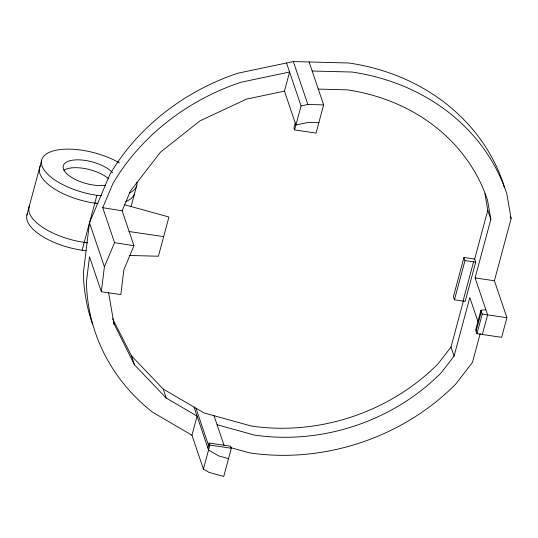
<?xml version="1.0" encoding="UTF-8"?>
<svg xmlns="http://www.w3.org/2000/svg" width="538" height="538" viewBox="0 0 538 538"><rect width="100%" height="100%" fill="white"/><g stroke="black" fill="none" stroke-linecap="round" stroke-linejoin="round"><path stroke-width="0.81" d="M504.167 187.163L503.75 184.756A217.117 189.894 -18.7 0 0 348.967 63.007L293.318 61.561L237.971 73.188A217.117 189.894 -18.7 0 0 109.846 174.534L89.496 222.772L83.343 273.102A217.117 189.894 -18.7 0 0 92.597 324.421M284.454 91.13L246.619 99.079L200.143 120.761L160.526 152.093L130.472 190.95L122.126 210.768L133.962 245.738L123.888 269.652L120.828 294.595L101.346 291.731L104.392 266.781L114.567 242.665L102.731 207.695L112.906 183.572A217.117 189.894 -18.7 0 1 241.031 82.227L289.592 72.025L284.454 91.13L295.92 125.018L308.267 122.429L318.846 122.698M26.9 215.086L41.661 160.169M86.1 250.574L82.112 250.237L96.88 195.314A49.2 20.592 15 0 1 43.053 157.123A49.2 20.592 15 0 1 119.476 162.933M131.03 206.733L136.8 185.28M207.856 447.952L209.174 443.043L230.627 446.204L231.327 448.255L223.747 476.439L208.952 472.351L203.418 469.109L191.945 435.222L197.083 416.116L166.242 398.059L134.513 364.872L113.357 322.45M295.228 122.967L293.909 127.869L294.602 129.92L316.055 133.081L323.634 104.897L309.108 61.971M203.418 469.109L209.874 445.101L209.174 443.043M294.602 129.92L301.058 105.912L286.532 62.986M474.671 259.067L463.944 257.487L453.4 296.714L454.442 299.794L465.168 301.374L475.72 262.147L474.671 259.067L487.791 210.277L484.899 193.566M454.442 299.794L464.993 260.567L463.944 257.487M463.023 301.058L473.575 261.831M112.576 318.644L131.46 355.833L163.182 389.021L204.084 412.969L251.367 426.042A196.814 172.14 -18.7 0 0 438.087 363.789L451.012 347.077L463.48 300.688M217.063 424.744L254.427 435.074A196.814 172.14 -18.7 0 0 441.14 372.827L454.072 356.116L469.822 297.521L477.905 321.401M482.337 334.495L487.61 314.878L475.094 277.911L490.851 219.316L487.549 200.217A196.814 172.14 -18.7 0 0 347.245 89.846L318.173 89.093M485.875 309.747L480.945 310.238L475.673 329.855L476.977 333.701L501.645 337.333L506.917 317.723L494.402 280.749L511.1 218.65L506.809 193.794A217.117 189.894 -18.7 0 0 352.027 72.038L312.161 71.009M476.103 331.139L481.375 311.522M476.977 333.701L482.25 314.091L480.945 310.238M480.239 333.432L472.438 362.464L455.612 384.213A217.117 189.894 -18.7 0 1 249.645 452.882L230.56 447.609M301.058 105.912L307.85 104.486L323.634 104.897M129.281 255.463L158.394 256.229L168.939 217.002L124.628 204.756M96.88 195.314L101.662 195.724M40.397 165.852A49.2 20.592 15 0 0 94.769 203.162L97.956 203.438M29.503 205.785A49.2 20.592 15 0 0 84.224 242.389L87.412 242.665M94.769 203.162L97.593 203.579M464.993 260.567L475.72 262.147M475.094 277.911L494.402 280.749M129.012 231.515L163.666 236.619M84.224 242.389L87.048 242.806M482.25 314.091L506.917 317.723M209.874 445.101L231.327 448.255M102.731 207.695L122.126 210.768M114.567 242.665L133.962 245.738M228.536 458.638L218.616 455.894L208.556 450.003L194.023 407.078M191.945 435.222L152.362 412.047A217.117 189.894 -18.7 0 1 86.403 282.141L89.503 256.76L101.346 291.731M510.333 216.39L511.1 218.65M487.791 210.277L490.851 219.316M451.012 347.077L454.072 356.116M293.318 61.561L307.85 104.486M214.003 415.706L224.07 445.437M195.953 408.207L208.724 445.935M163.182 389.021L166.242 398.059M89.496 222.772L104.392 266.781M131.46 355.833L134.513 364.872M108.582 292.638L114.123 324.71M105.717 185.287A26.833 11.231 15 0 1 67.875 174.682A26.833 11.231 15 0 1 75.858 159.873A26.833 11.231 15 0 1 112.536 172.631M136.988 182.153A49.2 20.592 15 0 1 129.564 192.934M63.84 170.264A26.833 11.231 15 0 1 108.689 178.791M82.112 250.237A49.2 20.592 15 0 1 27.391 213.626M134.688 193.122A49.2 20.592 15 0 1 125.905 201.454"/></g></svg>
